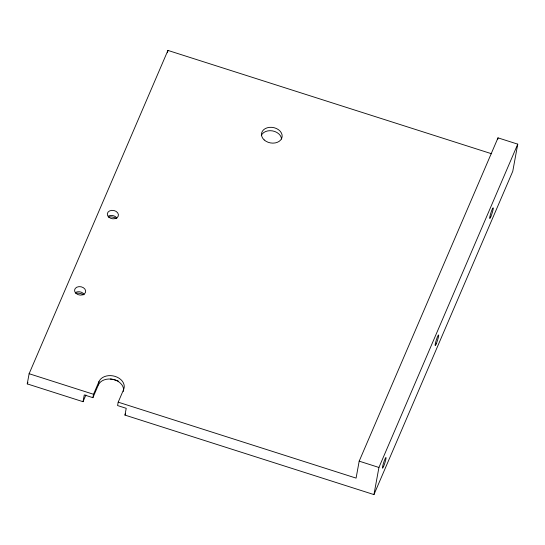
<?xml version="1.0" encoding="UTF-8"?>
<svg xmlns="http://www.w3.org/2000/svg" width="545" height="545" viewBox="0 0 545 545"><rect width="100%" height="100%" fill="white"/><g stroke="black" fill="none" stroke-linecap="round" stroke-linejoin="round"><path stroke-width="0.82" d="M85.906 394.968L83.017 401.699L27.25 383.891L29.117 373.72L167.935 50.413L491.658 153.772M83.017 401.699L84.264 394.921L92.902 397.673L98.359 384.961L98.979 381.568A13.032 9.776 10.4 0 1 115.22 376.425A13.032 9.776 10.4 0 1 123.661 389.45L123.286 391.48M92.902 397.673L93.522 394.287L98.979 381.568M167.506 52.763L167.935 50.413M118.197 402.162L117.577 405.555L126.215 408.314L124.969 415.092L373.952 494.588L512.77 171.28L517.75 144.153L498.007 137.851L359.189 461.159L356.083 478.108L118.197 402.162L123.661 389.45M373.952 494.588L378.932 467.46L517.75 144.153M497.714 139.465L498.007 137.851M27.25 383.891L27.918 382.331M124.969 415.092L125.609 413.594M359.189 461.159L378.932 467.46M29.117 373.72L93.522 394.287M98.359 384.961A13.032 9.776 10.4 0 1 112.951 379.381A13.032 9.776 10.4 0 1 123.626 390.356M261.328 135.453A10.423 7.821 10.4 0 1 272.555 130.902A10.423 7.821 10.4 0 1 281.54 139.084M108.189 216.249A5.607 4.203 10.4 0 1 116.882 218.109M75.435 292.536A5.607 4.203 10.4 0 1 84.128 294.395M108.775 216.89A10.423 7.821 10.4 0 1 116.576 218.559M76.021 293.176A10.423 7.821 10.4 0 1 83.821 294.838M110.424 379.034A22.154 16.622 10.4 0 1 118.388 381.091M264.182 139.929A10.423 7.821 10.4 0 0 281.69 138.369A10.423 7.821 10.4 0 0 269.584 127.346A10.423 7.821 10.4 0 0 264.182 139.929M490.807 216.76A5.607 0.627 -72.3 0 0 493.259 207.911A5.607 0.627 -72.3 0 0 490.357 214.669A5.607 0.627 -72.3 0 0 490.807 216.76M436.211 343.902A5.607 0.627 -72.3 0 0 438.671 335.052A5.607 0.627 -72.3 0 0 435.768 341.817A5.607 0.627 -72.3 0 0 436.211 343.902M383.571 466.506A5.607 0.627 -72.3 0 0 386.03 457.657A5.607 0.627 -72.3 0 0 383.121 464.415A5.607 0.627 -72.3 0 0 383.571 466.506M108.775 217.121A5.607 4.203 10.4 0 0 118.183 216.276A5.607 4.203 10.4 0 0 111.677 210.356A5.607 4.203 10.4 0 0 108.775 217.121M76.021 293.408A5.607 4.203 10.4 0 0 85.429 292.563A5.607 4.203 10.4 0 0 78.923 286.643A5.607 4.203 10.4 0 0 76.021 293.408"/></g></svg>
